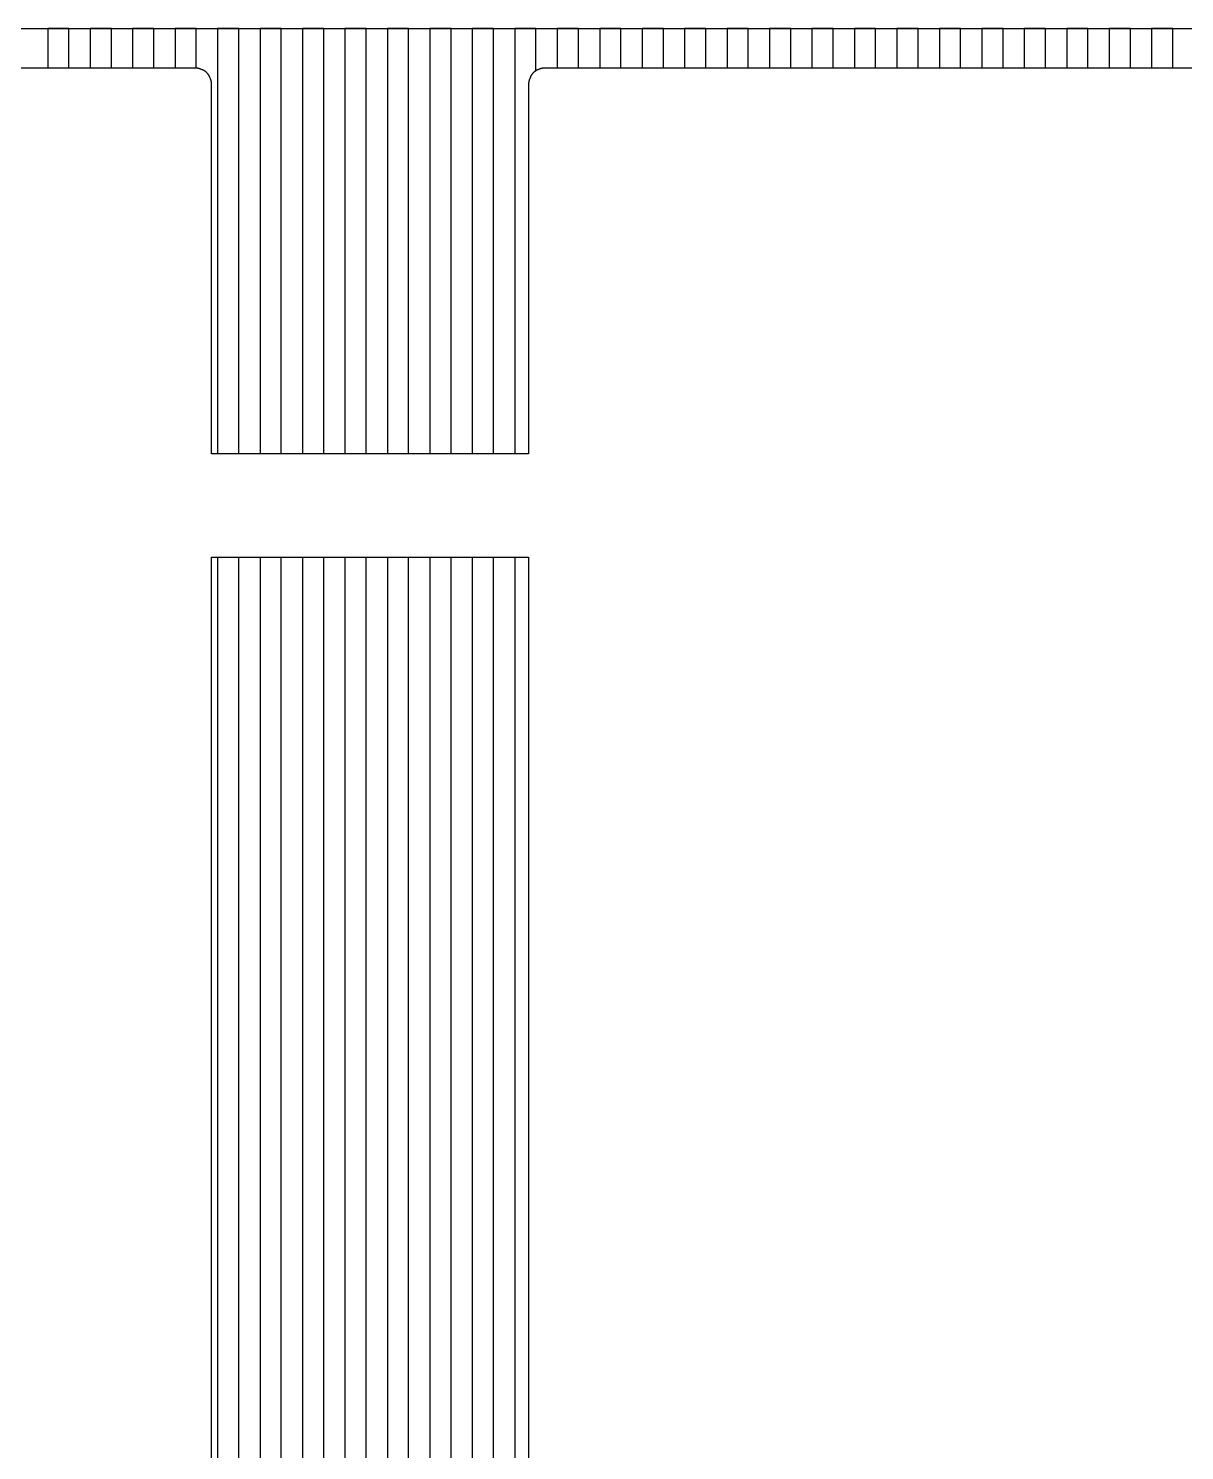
# Model space of a CAD drawing. Header units: metres. Extents: x 141.4 to 191.3, y -114.8 to -61.9.
# Drawn here: x 173.15 to 180.09, y -70.44 to -61.91 of the extents above; entities that cross this region are included whole.
import ezdxf

# ---------------------------------------------------------------- set-up
doc = ezdxf.new("R2010")
doc.units = ezdxf.units.M

msp = doc.modelspace()

# ---------------------------------------------------------------- linework, layer by layer
for points in [[(171.3116, -61.9071), (191.3479, -61.9071), (191.3479, -114.8098)], [(174.1595, -62.1452), (174.1595, -61.9071), (174.032, -61.9071), (174.032, -62.145), (173.9045, -62.145), (173.9045, -61.9071), (173.777, -61.9071), (173.777, -62.145), (173.6495, -62.145), (173.6495, -61.9071), (173.522, -61.9071), (173.522, -62.145), (173.3945, -62.145), (173.3945, -61.9071), (173.267, -61.9071), (173.267, -62.145), (173.1395, -62.145)], [(176.1995, -62.1605), (176.1995, -61.9071), (176.072, -61.9071), (176.072, -64.4599), (175.9445, -64.4599), (175.9445, -61.9071), (175.817, -61.9071), (175.817, -64.4599), (175.6895, -64.4599), (175.6895, -61.9071), (175.562, -61.9071), (175.562, -64.4599), (175.4345, -64.4599), (175.4345, -61.9071), (175.307, -61.9071), (175.307, -64.4599), (175.1795, -64.4599), (175.1795, -61.9071), (175.052, -61.9071), (175.052, -64.4599), (174.9245, -64.4599), (174.9245, -61.9071), (174.797, -61.9071), (174.797, -64.4599), (174.6695, -64.4599), (174.6695, -61.9071), (174.542, -61.9071), (174.542, -64.4599), (174.4145, -64.4599), (174.4145, -61.9071), (174.287, -61.9071), (174.287, -64.4599)], [(180.152, -62.145), (180.0245, -62.145), (180.0245, -61.9071), (179.897, -61.9071), (179.897, -62.145), (179.7695, -62.145), (179.7695, -61.9071), (179.642, -61.9071), (179.642, -62.145), (179.5145, -62.145), (179.5145, -61.9071), (179.387, -61.9071), (179.387, -62.145), (179.2595, -62.145), (179.2595, -61.9071), (179.132, -61.9071), (179.132, -62.145), (179.0045, -62.145), (179.0045, -61.9071), (178.877, -61.9071), (178.877, -62.145), (178.7495, -62.145), (178.7495, -61.9071), (178.622, -61.9071), (178.622, -62.145), (178.4945, -62.145), (178.4945, -61.9071), (178.367, -61.9071), (178.367, -62.145), (178.2395, -62.145), (178.2395, -61.9071), (178.112, -61.9071), (178.112, -62.145), (177.9845, -62.145), (177.9845, -61.9071), (177.857, -61.9071), (177.857, -62.145), (177.7295, -62.145), (177.7295, -61.9071), (177.602, -61.9071), (177.602, -62.145), (177.4745, -62.145), (177.4745, -61.9071), (177.347, -61.9071), (177.347, -62.145), (177.2195, -62.145), (177.2195, -61.9071), (177.092, -61.9071), (177.092, -62.145), (176.9645, -62.145), (176.9645, -61.9071), (176.837, -61.9071), (176.837, -62.145), (176.7095, -62.145), (176.7095, -61.9071), (176.582, -61.9071), (176.582, -62.145), (176.4545, -62.145), (176.4545, -61.9071), (176.327, -61.9071), (176.327, -62.145)], [(191.0305, -62.145), (176.2515, -62.145), (176.2494, -62.145), (176.2473, -62.1451), (176.2452, -62.1452), (176.2432, -62.1454), (176.2411, -62.1456), (176.239, -62.1459), (176.237, -62.1463), (176.2349, -62.1466), (176.2329, -62.1471), (176.2308, -62.1475), (176.2288, -62.1481), (176.2268, -62.1487), (176.2248, -62.1493), (176.2229, -62.15), (176.2209, -62.1507), (176.219, -62.1515), (176.2108, -62.1548), (176.2089, -62.1557), (176.207, -62.1565), (176.2052, -62.1574), (176.2033, -62.1584), (176.2015, -62.1594), (176.1997, -62.1605), (176.1979, -62.1616), (176.1961, -62.1627), (176.1944, -62.1639), (176.1927, -62.1651), (176.1911, -62.1664), (176.1894, -62.1677), (176.1878, -62.169), (176.1863, -62.1704), (176.1848, -62.1718), (176.1833, -62.1733), (176.1818, -62.1748), (176.1804, -62.1763), (176.179, -62.1778), (176.1777, -62.1794), (176.1764, -62.1811), (176.1751, -62.1827), (176.1739, -62.1844), (176.1727, -62.1861), (176.1716, -62.1879), (176.1705, -62.1897), (176.1694, -62.1915), (176.1684, -62.1933), (176.1674, -62.1952), (176.1665, -62.197), (176.1657, -62.1989), (176.1648, -62.2008), (176.1615, -62.209), (176.1607, -62.2109), (176.16, -62.2129), (176.1593, -62.2148), (176.1587, -62.2168), (176.1581, -62.2188), (176.1575, -62.2208), (176.1571, -62.2229), (176.1566, -62.2249), (176.1563, -62.227), (176.1559, -62.229), (176.1556, -62.2311), (176.1554, -62.2332), (176.1552, -62.2352), (176.1551, -62.2373), (176.155, -62.2394), (176.155, -62.2415), (176.155, -64.4599), (174.251, -64.4599), (174.251, -62.2415), (174.251, -62.2394), (174.2509, -62.2373), (174.2508, -62.2352), (174.2506, -62.2332), (174.2504, -62.2311), (174.2501, -62.229), (174.2497, -62.227), (174.2494, -62.2249), (174.2489, -62.2229), (174.2485, -62.2208), (174.2479, -62.2188), (174.2473, -62.2168), (174.2467, -62.2148), (174.246, -62.2129), (174.2453, -62.2109), (174.2445, -62.209), (174.2412, -62.2008), (174.2403, -62.1989), (174.2395, -62.197), (174.2386, -62.1952), (174.2376, -62.1933), (174.2366, -62.1915), (174.2355, -62.1897), (174.2344, -62.1879), (174.2333, -62.1861), (174.2321, -62.1844), (174.2309, -62.1827), (174.2296, -62.1811), (174.2283, -62.1794), (174.227, -62.1778), (174.2256, -62.1763), (174.2242, -62.1748), (174.2227, -62.1733), (174.2212, -62.1718), (174.2197, -62.1704), (174.2182, -62.169), (174.2166, -62.1677), (174.2149, -62.1664), (174.2133, -62.1651), (174.2116, -62.1639), (174.2099, -62.1627), (174.2081, -62.1616), (174.2063, -62.1605), (174.2045, -62.1594), (174.2027, -62.1584), (174.2008, -62.1574), (174.199, -62.1565), (174.1971, -62.1557), (174.1952, -62.1548), (174.187, -62.1515), (174.1851, -62.1507), (174.1831, -62.15), (174.1812, -62.1493), (174.1792, -62.1487), (174.1772, -62.1481), (174.1752, -62.1475), (174.1731, -62.1471), (174.1711, -62.1466), (174.169, -62.1463), (174.167, -62.1459), (174.1649, -62.1456), (174.1628, -62.1454), (174.1608, -62.1452), (174.1587, -62.1451), (174.1566, -62.145), (174.1545, -62.145), (171.5496, -62.145)], [(174.287, -65.0801), (174.287, -87.2182), (174.1595, -87.2182), (174.1595, -86.7057)], [(174.1595, -86.1713), (174.1595, -86.3613), (174.4145, -87.2182), (174.4145, -65.0801), (174.542, -65.0801), (174.542, -87.2182), (174.6695, -87.2182), (174.6695, -65.0801), (174.797, -65.0801), (174.797, -87.2201)], [(174.251, -86.075), (174.251, -65.0801), (176.155, -65.0801), (176.155, -88.2916)], [(174.9245, -87.2429), (174.9245, -65.0801), (175.052, -65.0801), (175.052, -87.299)], [(175.1795, -87.3989), (175.1795, -65.0801), (175.307, -65.0801), (175.307, -87.5264)], [(175.4345, -87.6539), (175.4345, -65.0801), (175.562, -65.0801), (175.562, -87.7814)], [(175.6895, -87.9089), (175.6895, -65.0801), (175.817, -65.0801), (175.817, -88.0364)], [(175.9445, -88.1639), (175.9445, -65.0801), (176.072, -65.0801), (176.072, -88.2914)]]:
    msp.add_lwpolyline(points)

doc.saveas('drawing.dxf')
